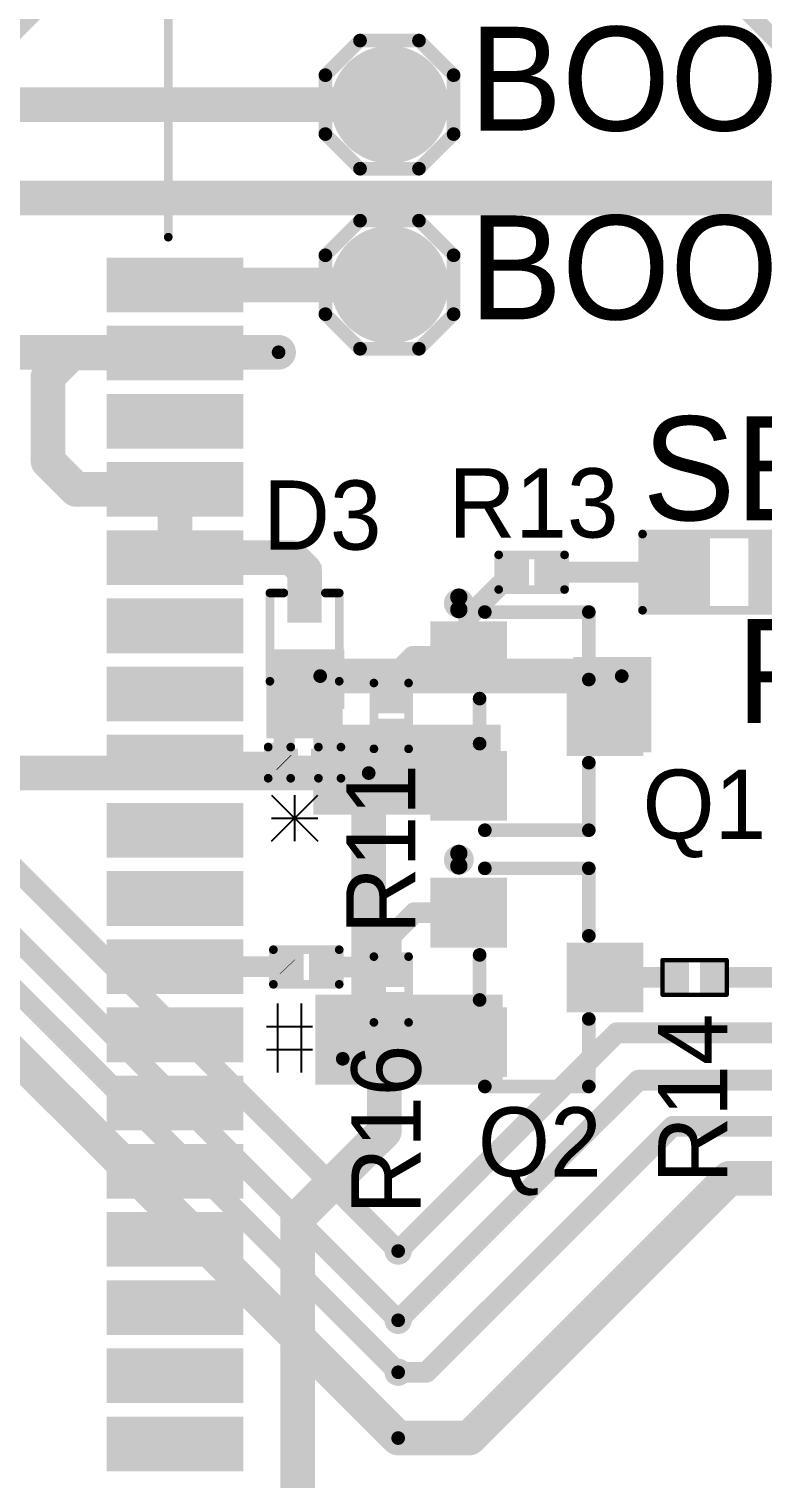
# Model space of a CAD drawing. Header units: millimetres. Extents: x 0.85 to 4.91, y 0.77 to 5.15.
# Drawn here: x 2.931 to 3.355, y 2.854 to 3.691 of the extents above; entities that cross this region are included whole.
import ezdxf

# ---------------------------------------------------------------- set-up
doc = ezdxf.new("R2010")
doc.units = ezdxf.units.MM
doc.header["$MEASUREMENT"] = 0
for name, color, linetype in [('BottomLayer', 5, 'Continuous'), ('MultiLayer', 9, 'Continuous'), ('TopLayer', 1, 'Continuous'), ('TopOverlay', 2, 'Continuous'), ('TopPaste', 8, 'Continuous'), ('TopSolder', 216, 'Continuous'), ('ViaHoleLayer', 16, 'Continuous')]:
    doc.layers.add(name, color=color, linetype=linetype)

# ---------------------------------------------------------------- blocks, each defined once
blk = doc.blocks.new('R___0201_3')
at = {"layer": 'TopLayer'}
for points in [[(-0.01614, -0.00728), (-0.00551, -0.00728), (-0.01614, 0.00728), (-0.00551, 0.00728)], [(0.00551, -0.00728), (0.01614, -0.00728), (0.00551, 0.00728), (0.01614, 0.00728)]]:
    blk.add_solid(points, dxfattribs=at)
at = {"layer": 'TopOverlay', "const_width": 0.0025}
for points in [[(-0.01844, -0.01), (-0.01844, 0.01)], [(-0.01844, 0.01), (0.01856, 0.01)], [(0.01856, -0.01), (0.01856, 0.01)], [(-0.01844, -0.01), (0.01856, -0.01)]]:
    blk.add_lwpolyline(points, dxfattribs=at)
at = {"layer": 'TopOverlay', "const_width": 0.00125}
for points in [[(-0.01907, 0.01, 1), (-0.01782, 0.01, 1)], [(-0.01907, 0.01, 1), (-0.01782, 0.01, 1)], [(0.01793, 0.01, 1), (0.01918, 0.01, 1)], [(0.01793, 0.01, 1), (0.01918, 0.01, 1)], [(-0.01907, -0.01, 1), (-0.01782, -0.01, 1)], [(-0.01907, -0.01, 1), (-0.01782, -0.01, 1)], [(0.01793, -0.01, 1), (0.01918, -0.01, 1)], [(0.01793, -0.01, 1), (0.01918, -0.01, 1)]]:
    blk.add_lwpolyline(points, format="xyb", close=True, dxfattribs=at)
at = {"layer": 'TopPaste'}
for points in [[(-0.01614, -0.00728), (-0.00551, -0.00728), (-0.01614, 0.00728), (-0.00551, 0.00728)], [(0.00551, -0.00728), (0.01614, -0.00728), (0.00551, 0.00728), (0.01614, 0.00728)]]:
    blk.add_solid(points, dxfattribs=at)
at = {"layer": 'TopSolder'}
for points in [[(-0.0185, -0.00965), (-0.00315, -0.00965), (-0.0185, 0.00965), (-0.00315, 0.00965)], [(0.00315, -0.00965), (0.0185, -0.00965), (0.00315, 0.00965), (0.0185, 0.00965)]]:
    blk.add_solid(points, dxfattribs=at)
blk = doc.blocks.new('S______B______15')
at = {"layer": 'TopLayer'}
for points in [[(-0.015, -0.0175), (-0.015, 0.0175), (-0.045, -0.0175), (-0.045, 0.0175)], [(0.045, -0.0175), (0.045, 0.0175), (0.015, -0.0175), (0.015, 0.0175)]]:
    blk.add_solid(points, dxfattribs=at)
at = {"layer": 'TopOverlay', "const_width": 0.005}
for points in [[(0.05, 0.022), (-0.05, 0.022)], [(-0.05, 0.022), (-0.05, -0.022)], [(0.05, 0.022), (0.05, -0.022)], [(0.05, -0.022), (-0.05, -0.022)]]:
    blk.add_lwpolyline(points, dxfattribs=at)
at = {"layer": 'TopOverlay', "const_width": 0.0025}
for points in [[(-0.05125, 0.022, 1), (-0.04875, 0.022, 1)], [(-0.05125, 0.022, 1), (-0.04875, 0.022, 1)], [(0.04875, 0.022, 1), (0.05125, 0.022, 1)], [(0.04875, 0.022, 1), (0.05125, 0.022, 1)], [(-0.05125, -0.022, 1), (-0.04875, -0.022, 1)], [(-0.05125, -0.022, 1), (-0.04875, -0.022, 1)], [(0.04875, -0.022, 1), (0.05125, -0.022, 1)], [(0.04875, -0.022, 1), (0.05125, -0.022, 1)]]:
    blk.add_lwpolyline(points, format="xyb", close=True, dxfattribs=at)
at = {"layer": 'TopPaste'}
for points in [[(-0.015, -0.0175), (-0.015, 0.0175), (-0.045, -0.0175), (-0.045, 0.0175)], [(0.045, -0.0175), (0.045, 0.0175), (0.015, -0.0175), (0.015, 0.0175)]]:
    blk.add_solid(points, dxfattribs=at)
at = {"layer": 'TopSolder'}
for points in [[(-0.011, -0.0215), (-0.011, 0.0215), (-0.049, -0.0215), (-0.049, 0.0215)], [(0.049, -0.0215), (0.049, 0.0215), (0.011, -0.0215), (0.011, 0.0215)]]:
    blk.add_solid(points, dxfattribs=at)
blk = doc.blocks.new('R___0201_40')
at = {"layer": 'TopLayer'}
for points in [[(-0.01614, -0.00728), (-0.00551, -0.00728), (-0.01614, 0.00728), (-0.00551, 0.00728)], [(0.00551, -0.00728), (0.01614, -0.00728), (0.00551, 0.00728), (0.01614, 0.00728)]]:
    blk.add_solid(points, dxfattribs=at)
at = {"layer": 'TopOverlay', "const_width": 0.005}
for points in [[(-0.019, 0.01), (0.019, 0.01)], [(-0.019, -0.01), (-0.019, 0.01)], [(0.019, -0.01), (0.019, 0.01)], [(-0.019, -0.01), (0.019, -0.01)]]:
    blk.add_lwpolyline(points, dxfattribs=at)
at = {"layer": 'TopOverlay', "const_width": 0.0025}
for points in [[(-0.02025, 0.01, 1), (-0.01775, 0.01, 1)], [(-0.02025, 0.01, 1), (-0.01775, 0.01, 1)], [(0.01775, 0.01, 1), (0.02025, 0.01, 1)], [(0.01775, 0.01, 1), (0.02025, 0.01, 1)], [(-0.02025, -0.01, 1), (-0.01775, -0.01, 1)], [(-0.02025, -0.01, 1), (-0.01775, -0.01, 1)], [(0.01775, -0.01, 1), (0.02025, -0.01, 1)], [(0.01775, -0.01, 1), (0.02025, -0.01, 1)]]:
    blk.add_lwpolyline(points, format="xyb", close=True, dxfattribs=at)
at = {"layer": 'TopPaste'}
for points in [[(-0.01614, -0.00728), (-0.00551, -0.00728), (-0.01614, 0.00728), (-0.00551, 0.00728)], [(0.00551, -0.00728), (0.01614, -0.00728), (0.00551, 0.00728), (0.01614, 0.00728)]]:
    blk.add_solid(points, dxfattribs=at)
at = {"layer": 'TopSolder'}
for points in [[(-0.02014, -0.01128), (-0.00151, -0.01128), (-0.02014, 0.01128), (-0.00151, 0.01128)], [(0.00151, -0.01128), (0.02014, -0.01128), (0.00151, 0.01128), (0.02014, 0.01128)]]:
    blk.add_solid(points, dxfattribs=at)
blk = doc.blocks.new('TEST_POINT_46')
at = {"layer": 'TopLayer', "const_width": 0.03}
blk.add_lwpolyline([(-0.015, 0, 1), (0.015, 0, 1)], format="xyb", close=True, dxfattribs=at)
at = {"layer": 'TopOverlay', "const_width": 0.00787}
for points in [[(-0.037, 0.017), (-0.017, 0.037)], [(-0.017, 0.037), (0.017, 0.037)], [(-0.017, 0.037), (0.017, 0.037)], [(0.017, 0.037), (0.037, 0.017)], [(-0.037, -0.017), (-0.037, 0.017)], [(0.037, -0.017), (0.037, 0.017)], [(-0.037, -0.017), (-0.017, -0.037)], [(0.017, -0.037), (0.037, -0.017)], [(-0.017, -0.037), (0.017, -0.037)], [(-0.017, -0.037), (0.017, -0.037)]]:
    blk.add_lwpolyline(points, dxfattribs=at)
at = {"layer": 'TopOverlay', "const_width": 0.00394}
for points in [[(-0.01897, 0.037, 1), (-0.01503, 0.037, 1)], [(-0.01897, 0.037, 1), (-0.01503, 0.037, 1)], [(-0.01897, 0.037, 1), (-0.01503, 0.037, 1)], [(0.01503, 0.037, 1), (0.01897, 0.037, 1)], [(0.01503, 0.037, 1), (0.01897, 0.037, 1)], [(0.01503, 0.037, 1), (0.01897, 0.037, 1)], [(-0.03897, 0.017, 1), (-0.03503, 0.017, 1)], [(-0.03897, 0.017, 1), (-0.03503, 0.017, 1)], [(0.03503, 0.017, 1), (0.03897, 0.017, 1)], [(0.03503, 0.017, 1), (0.03897, 0.017, 1)], [(-0.03897, -0.017, 1), (-0.03503, -0.017, 1)], [(-0.03897, -0.017, 1), (-0.03503, -0.017, 1)], [(0.03503, -0.017, 1), (0.03897, -0.017, 1)], [(0.03503, -0.017, 1), (0.03897, -0.017, 1)], [(-0.01897, -0.037, 1), (-0.01503, -0.037, 1)], [(-0.01897, -0.037, 1), (-0.01503, -0.037, 1)], [(-0.01897, -0.037, 1), (-0.01503, -0.037, 1)], [(0.01503, -0.037, 1), (0.01897, -0.037, 1)], [(0.01503, -0.037, 1), (0.01897, -0.037, 1)], [(0.01503, -0.037, 1), (0.01897, -0.037, 1)]]:
    blk.add_lwpolyline(points, format="xyb", close=True, dxfattribs=at)
at = {"layer": 'TopPaste', "const_width": 0.03}
blk.add_lwpolyline([(-0.015, 0, 1), (0.015, 0, 1)], format="xyb", close=True, dxfattribs=at)
at = {"layer": 'TopSolder', "const_width": 0.034}
blk.add_lwpolyline([(-0.017, 0, 1), (0.017, 0, 1)], format="xyb", close=True, dxfattribs=at)
blk = doc.blocks.new('TEST_POINT_47')
at = {"layer": 'TopLayer', "const_width": 0.03}
blk.add_lwpolyline([(-0.015, 0, 1), (0.015, 0, 1)], format="xyb", close=True, dxfattribs=at)
at = {"layer": 'TopOverlay', "const_width": 0.00787}
for points in [[(-0.037, 0.017), (-0.017, 0.037)], [(-0.017, 0.037), (0.017, 0.037)], [(-0.017, 0.037), (0.017, 0.037)], [(0.017, 0.037), (0.037, 0.017)], [(-0.037, -0.017), (-0.037, 0.017)], [(0.037, -0.017), (0.037, 0.017)], [(-0.037, -0.017), (-0.017, -0.037)], [(0.017, -0.037), (0.037, -0.017)], [(-0.017, -0.037), (0.017, -0.037)], [(-0.017, -0.037), (0.017, -0.037)]]:
    blk.add_lwpolyline(points, dxfattribs=at)
at = {"layer": 'TopOverlay', "const_width": 0.00394}
for points in [[(-0.01897, 0.037, 1), (-0.01503, 0.037, 1)], [(-0.01897, 0.037, 1), (-0.01503, 0.037, 1)], [(-0.01897, 0.037, 1), (-0.01503, 0.037, 1)], [(0.01503, 0.037, 1), (0.01897, 0.037, 1)], [(0.01503, 0.037, 1), (0.01897, 0.037, 1)], [(0.01503, 0.037, 1), (0.01897, 0.037, 1)], [(-0.03897, 0.017, 1), (-0.03503, 0.017, 1)], [(-0.03897, 0.017, 1), (-0.03503, 0.017, 1)], [(0.03503, 0.017, 1), (0.03897, 0.017, 1)], [(0.03503, 0.017, 1), (0.03897, 0.017, 1)], [(-0.03897, -0.017, 1), (-0.03503, -0.017, 1)], [(-0.03897, -0.017, 1), (-0.03503, -0.017, 1)], [(0.03503, -0.017, 1), (0.03897, -0.017, 1)], [(0.03503, -0.017, 1), (0.03897, -0.017, 1)], [(-0.01897, -0.037, 1), (-0.01503, -0.037, 1)], [(-0.01897, -0.037, 1), (-0.01503, -0.037, 1)], [(-0.01897, -0.037, 1), (-0.01503, -0.037, 1)], [(0.01503, -0.037, 1), (0.01897, -0.037, 1)], [(0.01503, -0.037, 1), (0.01897, -0.037, 1)], [(0.01503, -0.037, 1), (0.01897, -0.037, 1)]]:
    blk.add_lwpolyline(points, format="xyb", close=True, dxfattribs=at)
at = {"layer": 'TopPaste', "const_width": 0.03}
blk.add_lwpolyline([(-0.015, 0, 1), (0.015, 0, 1)], format="xyb", close=True, dxfattribs=at)
at = {"layer": 'TopSolder', "const_width": 0.034}
blk.add_lwpolyline([(-0.017, 0, 1), (0.017, 0, 1)], format="xyb", close=True, dxfattribs=at)
blk = doc.blocks.new('R___0201_111')
at = {"layer": 'TopLayer'}
for points in [[(-0.01614, -0.00728), (-0.00551, -0.00728), (-0.01614, 0.00728), (-0.00551, 0.00728)], [(0.00551, -0.00728), (0.01614, -0.00728), (0.00551, 0.00728), (0.01614, 0.00728)]]:
    blk.add_solid(points, dxfattribs=at)
at = {"layer": 'TopOverlay', "const_width": 0.005}
for points in [[(-0.019, -0.01), (-0.019, 0.01)], [(0.019, 0.01), (-0.019, 0.01)], [(0.019, -0.01), (0.019, 0.01)], [(0.019, -0.01), (-0.019, -0.01)]]:
    blk.add_lwpolyline(points, dxfattribs=at)
at = {"layer": 'TopOverlay', "const_width": 0.0025}
for points in [[(-0.02025, 0.01, 1), (-0.01775, 0.01, 1)], [(-0.02025, 0.01, 1), (-0.01775, 0.01, 1)], [(0.01775, 0.01, 1), (0.02025, 0.01, 1)], [(0.01775, 0.01, 1), (0.02025, 0.01, 1)], [(-0.02025, -0.01, 1), (-0.01775, -0.01, 1)], [(-0.02025, -0.01, 1), (-0.01775, -0.01, 1)], [(0.01775, -0.01, 1), (0.02025, -0.01, 1)], [(0.01775, -0.01, 1), (0.02025, -0.01, 1)]]:
    blk.add_lwpolyline(points, format="xyb", close=True, dxfattribs=at)
at = {"layer": 'TopPaste'}
for points in [[(-0.01614, -0.00728), (-0.00551, -0.00728), (-0.01614, 0.00728), (-0.00551, 0.00728)], [(0.00551, -0.00728), (0.01614, -0.00728), (0.00551, 0.00728), (0.01614, 0.00728)]]:
    blk.add_solid(points, dxfattribs=at)
at = {"layer": 'TopSolder'}
for points in [[(-0.02014, -0.01128), (-0.00151, -0.01128), (-0.02014, 0.01128), (-0.00151, 0.01128)], [(0.00151, -0.01128), (0.02014, -0.01128), (0.00151, 0.01128), (0.02014, 0.01128)]]:
    blk.add_solid(points, dxfattribs=at)
blk = doc.blocks.new('SOT_23_112')
at = {"layer": 'TopLayer'}
for points in [[(-0.01614, 0.02126), (0.01614, 0.02126), (-0.01614, 0.05748), (0.01614, 0.05748)], [(-0.05354, -0.05748), (-0.02126, -0.05748), (-0.05354, -0.02126), (-0.02126, -0.02126)], [(0.02126, -0.05748), (0.05354, -0.05748), (0.02126, -0.02126), (0.05354, -0.02126)]]:
    blk.add_solid(points, dxfattribs=at)
at = {"layer": 'TopOverlay', "const_width": 0.00787}
for points in [[(-0.024, 0.03), (-0.063, 0.03)], [(-0.063, -0.03), (-0.063, 0.03)], [(0.063, 0.03), (0.024, 0.03)], [(0.063, -0.03), (0.063, 0.03)], [(0.013, -0.033), (-0.013, -0.033)]]:
    blk.add_lwpolyline(points, dxfattribs=at)
at = {"layer": 'TopOverlay'}
for points, const_width in [([(-0.06497, 0.03, 1), (-0.06103, 0.03, 1)], 0.00394), ([(-0.06497, 0.03, 1), (-0.06103, 0.03, 1)], 0.00394), ([(-0.02597, 0.03, 1), (-0.02203, 0.03, 1)], 0.00394), ([(0.02203, 0.03, 1), (0.02597, 0.03, 1)], 0.00394), ([(0.06103, 0.03, 1), (0.06497, 0.03, 1)], 0.00394), ([(0.06103, 0.03, 1), (0.06497, 0.03, 1)], 0.00394), ([(-0.06497, -0.03, 1), (-0.06103, -0.03, 1)], 0.00394), ([(-0.01497, -0.033, 1), (-0.01103, -0.033, 1)], 0.00394), ([(0.01103, -0.033, 1), (0.01497, -0.033, 1)], 0.00394), ([(0.06103, -0.03, 1), (0.06497, -0.03, 1)], 0.00394), ([(-0.06439, -0.045, 1), (-0.07161, -0.045, 1)], 0.01), ([(-0.07411, -0.045, 1), (-0.06911, -0.045, 1)], 0.005), ([(-0.06689, -0.045, 1), (-0.06189, -0.045, 1)], 0.005)]:
    blk.add_lwpolyline(points, format="xyb", close=True, dxfattribs=dict(at, const_width=const_width))
at = {"layer": 'TopPaste'}
for points in [[(-0.01614, 0.02126), (0.01614, 0.02126), (-0.01614, 0.05748), (0.01614, 0.05748)], [(-0.05354, -0.05748), (-0.02126, -0.05748), (-0.05354, -0.02126), (-0.02126, -0.02126)], [(0.02126, -0.05748), (0.05354, -0.05748), (0.02126, -0.02126), (0.05354, -0.02126)]]:
    blk.add_solid(points, dxfattribs=at)
at = {"layer": 'TopSolder'}
for points in [[(-0.02014, 0.01726), (0.02014, 0.01726), (-0.02014, 0.06148), (0.02014, 0.06148)], [(-0.05754, -0.06148), (-0.01726, -0.06148), (-0.05754, -0.01726), (-0.01726, -0.01726)], [(0.01726, -0.06148), (0.05754, -0.06148), (0.01726, -0.01726), (0.05754, -0.01726)]]:
    blk.add_solid(points, dxfattribs=at)
blk = doc.blocks.new('SOD_523_119')
at = {"layer": 'TopLayer'}
for points in [[(-0.01378, 0.00591), (-0.03937, 0.00591), (-0.01378, -0.00591), (-0.03937, -0.00591)], [(0.03937, 0.00591), (0.01378, 0.00591), (0.03937, -0.00591), (0.01378, -0.00591)]]:
    blk.add_solid(points, dxfattribs=at)
at = {"layer": 'TopOverlay', "const_width": 0.005}
for points in [[(-0.024, 0.02), (0.027, 0.02)], [(0.027, 0.02), (0.027, 0.012)], [(0.027, -0.012), (0.027, -0.02)], [(-0.024, -0.02), (0.027, -0.02)]]:
    blk.add_lwpolyline(points, dxfattribs=at)
at = {"layer": 'TopOverlay', "const_width": 0.0025}
for points in [[(-0.02525, 0.02, 1), (-0.02275, 0.02, 1)], [(0.02575, 0.02, 1), (0.02825, 0.02, 1)], [(0.02575, 0.02, 1), (0.02825, 0.02, 1)], [(0.02575, 0.012, 1), (0.02825, 0.012, 1)], [(0.02575, -0.012, 1), (0.02825, -0.012, 1)], [(-0.02525, -0.02, 1), (-0.02275, -0.02, 1)], [(0.02575, -0.02, 1), (0.02825, -0.02, 1)], [(0.02575, -0.02, 1), (0.02825, -0.02, 1)]]:
    blk.add_lwpolyline(points, format="xyb", close=True, dxfattribs=at)
at = {"layer": 'TopOverlay'}
for points in [[(-0.057, 0.008), (-0.024, 0.008), (-0.057, 0.022), (-0.024, 0.022)], [(-0.057, -0.011), (-0.041, -0.011), (-0.057, 0.01), (-0.041, 0.01)], [(-0.057, -0.022), (-0.024, -0.022), (-0.057, -0.008), (-0.024, -0.008)]]:
    blk.add_solid(points, dxfattribs=at)
at = {"layer": 'TopPaste'}
for points in [[(-0.01378, 0.00591), (-0.03937, 0.00591), (-0.01378, -0.00591), (-0.03937, -0.00591)], [(0.03937, 0.00591), (0.01378, 0.00591), (0.03937, -0.00591), (0.01378, -0.00591)]]:
    blk.add_solid(points, dxfattribs=at)
at = {"layer": 'TopSolder'}
for points in [[(-0.00978, 0.00991), (-0.04337, 0.00991), (-0.00978, -0.00991), (-0.04337, -0.00991)], [(0.04337, 0.00991), (0.00978, 0.00991), (0.04337, -0.00991), (0.00978, -0.00991)]]:
    blk.add_solid(points, dxfattribs=at)
blk = doc.blocks.new('CAP_0201_120')
at = {"layer": 'TopLayer'}
for points in [[(-0.01772, -0.00591), (-0.00591, -0.00591), (-0.01772, 0.00591), (-0.00591, 0.00591)], [(0.00591, -0.00591), (0.01772, -0.00591), (0.00591, 0.00591), (0.01772, 0.00591)]]:
    blk.add_solid(points, dxfattribs=at)
at = {"layer": 'TopOverlay', "const_width": 0.005}
for points in [[(-0.021, -0.009), (-0.021, 0.009)], [(-0.021, 0.009), (-0.008, 0.009)], [(0.008, 0.009), (0.021, 0.009)], [(0.021, -0.009), (0.021, 0.009)], [(-0.021, -0.009), (-0.008, -0.009)], [(0.008, -0.009), (0.021, -0.009)]]:
    blk.add_lwpolyline(points, dxfattribs=at)
at = {"layer": 'TopOverlay', "const_width": 0.0025}
for points in [[(-0.02225, 0.009, 1), (-0.01975, 0.009, 1)], [(-0.02225, 0.009, 1), (-0.01975, 0.009, 1)], [(-0.00925, 0.009, 1), (-0.00675, 0.009, 1)], [(0.00675, 0.009, 1), (0.00925, 0.009, 1)], [(0.01975, 0.009, 1), (0.02225, 0.009, 1)], [(0.01975, 0.009, 1), (0.02225, 0.009, 1)], [(-0.02225, -0.009, 1), (-0.01975, -0.009, 1)], [(-0.02225, -0.009, 1), (-0.01975, -0.009, 1)], [(-0.00925, -0.009, 1), (-0.00675, -0.009, 1)], [(0.00675, -0.009, 1), (0.00925, -0.009, 1)], [(0.01975, -0.009, 1), (0.02225, -0.009, 1)], [(0.01975, -0.009, 1), (0.02225, -0.009, 1)]]:
    blk.add_lwpolyline(points, format="xyb", close=True, dxfattribs=at)
at = {"layer": 'TopPaste'}
for points in [[(-0.01772, -0.00591), (-0.00591, -0.00591), (-0.01772, 0.00591), (-0.00591, 0.00591)], [(0.00591, -0.00591), (0.01772, -0.00591), (0.00591, 0.00591), (0.01772, 0.00591)]]:
    blk.add_solid(points, dxfattribs=at)
at = {"layer": 'TopSolder'}
for points in [[(-0.01988, -0.00807), (-0.00374, -0.00807), (-0.01988, 0.00807), (-0.00374, 0.00807)], [(0.00374, -0.00807), (0.01988, -0.00807), (0.00374, 0.00807), (0.01988, 0.00807)]]:
    blk.add_solid(points, dxfattribs=at)
blk = doc.blocks.new('SIM7100AS2_10671_133')
at = {"layer": 'TopLayer'}
for points in [[(0.62992, 0.4252), (0.55906, 0.4252), (0.62992, 0.40157), (0.55906, 0.40157)], [(0.62992, 0.38583), (0.55906, 0.38583), (0.62992, 0.3622), (0.55906, 0.3622)], [(0.62992, 0.34646), (0.55906, 0.34646), (0.62992, 0.32283), (0.55906, 0.32283)], [(0.62992, 0.30709), (0.55906, 0.30709), (0.62992, 0.28346), (0.55906, 0.28346)], [(0.62992, 0.26772), (0.55906, 0.26772), (0.62992, 0.24409), (0.55906, 0.24409)], [(0.62992, 0.22835), (0.55906, 0.22835), (0.62992, 0.20472), (0.55906, 0.20472)], [(0.62992, 0.18898), (0.55906, 0.18898), (0.62992, 0.16535), (0.55906, 0.16535)], [(0.62992, 0.14961), (0.55906, 0.14961), (0.62992, 0.12598), (0.55906, 0.12598)], [(0.62992, 0.11024), (0.55906, 0.11024), (0.62992, 0.08661), (0.55906, 0.08661)], [(0.62992, 0.07087), (0.55906, 0.07087), (0.62992, 0.04724), (0.55906, 0.04724)], [(0.62992, 0.0315), (0.55906, 0.0315), (0.62992, 0.00787), (0.55906, 0.00787)], [(0.62992, -0.00787), (0.55906, -0.00787), (0.62992, -0.0315), (0.55906, -0.0315)], [(0.62992, -0.04724), (0.55906, -0.04724), (0.62992, -0.07087), (0.55906, -0.07087)], [(0.62992, -0.08661), (0.55906, -0.08661), (0.62992, -0.11024), (0.55906, -0.11024)], [(0.62992, -0.12598), (0.55906, -0.12598), (0.62992, -0.14961), (0.55906, -0.14961)], [(0.62992, -0.16535), (0.55906, -0.16535), (0.62992, -0.18898), (0.55906, -0.18898)], [(0.62992, -0.20472), (0.55906, -0.20472), (0.62992, -0.22835), (0.55906, -0.22835)], [(0.62992, -0.24409), (0.55906, -0.24409), (0.62992, -0.26772), (0.55906, -0.26772)]]:
    blk.add_solid(points, dxfattribs=at)
at = {"layer": 'TopOverlay', "const_width": 0.005}
blk.add_lwpolyline([(0.59055, 0.44094), (0.59055, 0.59055)], dxfattribs=at)
at = {"layer": 'TopOverlay', "const_width": 0.0025}
blk.add_lwpolyline([(0.5893, 0.44094, 1), (0.5918, 0.44094, 1)], format="xyb", close=True, dxfattribs=at)
at = {"layer": 'TopPaste'}
for points in [[(0.62992, 0.4252), (0.55906, 0.4252), (0.62992, 0.40157), (0.55906, 0.40157)], [(0.62992, 0.38583), (0.55906, 0.38583), (0.62992, 0.3622), (0.55906, 0.3622)], [(0.62992, 0.34646), (0.55906, 0.34646), (0.62992, 0.32283), (0.55906, 0.32283)], [(0.62992, 0.30709), (0.55906, 0.30709), (0.62992, 0.28346), (0.55906, 0.28346)], [(0.62992, 0.26772), (0.55906, 0.26772), (0.62992, 0.24409), (0.55906, 0.24409)], [(0.62992, 0.22835), (0.55906, 0.22835), (0.62992, 0.20472), (0.55906, 0.20472)], [(0.62992, 0.18898), (0.55906, 0.18898), (0.62992, 0.16535), (0.55906, 0.16535)], [(0.62992, 0.14961), (0.55906, 0.14961), (0.62992, 0.12598), (0.55906, 0.12598)], [(0.62992, 0.11024), (0.55906, 0.11024), (0.62992, 0.08661), (0.55906, 0.08661)], [(0.62992, 0.07087), (0.55906, 0.07087), (0.62992, 0.04724), (0.55906, 0.04724)], [(0.62992, 0.0315), (0.55906, 0.0315), (0.62992, 0.00787), (0.55906, 0.00787)], [(0.62992, -0.00787), (0.55906, -0.00787), (0.62992, -0.0315), (0.55906, -0.0315)], [(0.62992, -0.04724), (0.55906, -0.04724), (0.62992, -0.07087), (0.55906, -0.07087)], [(0.62992, -0.08661), (0.55906, -0.08661), (0.62992, -0.11024), (0.55906, -0.11024)], [(0.62992, -0.12598), (0.55906, -0.12598), (0.62992, -0.14961), (0.55906, -0.14961)], [(0.62992, -0.16535), (0.55906, -0.16535), (0.62992, -0.18898), (0.55906, -0.18898)], [(0.62992, -0.20472), (0.55906, -0.20472), (0.62992, -0.22835), (0.55906, -0.22835)], [(0.62992, -0.24409), (0.55906, -0.24409), (0.62992, -0.26772), (0.55906, -0.26772)]]:
    blk.add_solid(points, dxfattribs=at)
at = {"layer": 'TopSolder'}
for points in [[(0.63392, 0.4292), (0.55506, 0.4292), (0.63392, 0.39757), (0.55506, 0.39757)], [(0.63392, 0.38983), (0.55506, 0.38983), (0.63392, 0.3582), (0.55506, 0.3582)], [(0.63392, 0.35046), (0.55506, 0.35046), (0.63392, 0.31883), (0.55506, 0.31883)], [(0.63392, 0.31109), (0.55506, 0.31109), (0.63392, 0.27946), (0.55506, 0.27946)], [(0.63392, 0.27172), (0.55506, 0.27172), (0.63392, 0.24009), (0.55506, 0.24009)], [(0.63392, 0.23235), (0.55506, 0.23235), (0.63392, 0.20072), (0.55506, 0.20072)], [(0.63392, 0.19298), (0.55506, 0.19298), (0.63392, 0.16135), (0.55506, 0.16135)], [(0.63392, 0.15361), (0.55506, 0.15361), (0.63392, 0.12198), (0.55506, 0.12198)], [(0.63392, 0.11424), (0.55506, 0.11424), (0.63392, 0.08261), (0.55506, 0.08261)], [(0.63392, 0.07487), (0.55506, 0.07487), (0.63392, 0.04324), (0.55506, 0.04324)], [(0.63392, 0.0355), (0.55506, 0.0355), (0.63392, 0.00387), (0.55506, 0.00387)], [(0.63392, -0.00387), (0.55506, -0.00387), (0.63392, -0.0355), (0.55506, -0.0355)], [(0.63392, -0.04324), (0.55506, -0.04324), (0.63392, -0.07487), (0.55506, -0.07487)], [(0.63392, -0.08261), (0.55506, -0.08261), (0.63392, -0.11424), (0.55506, -0.11424)], [(0.63392, -0.12198), (0.55506, -0.12198), (0.63392, -0.15361), (0.55506, -0.15361)], [(0.63392, -0.16135), (0.55506, -0.16135), (0.63392, -0.19298), (0.55506, -0.19298)], [(0.63392, -0.20072), (0.55506, -0.20072), (0.63392, -0.23235), (0.55506, -0.23235)], [(0.63392, -0.24009), (0.55506, -0.24009), (0.63392, -0.27172), (0.55506, -0.27172)]]:
    blk.add_solid(points, dxfattribs=at)
blk = doc.blocks.new('R___0201_190')
at = {"layer": 'TopLayer'}
for points in [[(-0.01614, -0.00728), (-0.00551, -0.00728), (-0.01614, 0.00728), (-0.00551, 0.00728)], [(0.00551, -0.00728), (0.01614, -0.00728), (0.00551, 0.00728), (0.01614, 0.00728)]]:
    blk.add_solid(points, dxfattribs=at)
at = {"layer": 'TopOverlay', "const_width": 0.005}
for points in [[(-0.019, -0.01), (-0.019, 0.01)], [(0.019, 0.01), (-0.019, 0.01)], [(0.019, -0.01), (0.019, 0.01)], [(0.019, -0.01), (-0.019, -0.01)]]:
    blk.add_lwpolyline(points, dxfattribs=at)
at = {"layer": 'TopOverlay', "const_width": 0.0025}
for points in [[(-0.02025, 0.01, 1), (-0.01775, 0.01, 1)], [(-0.02025, 0.01, 1), (-0.01775, 0.01, 1)], [(0.01775, 0.01, 1), (0.02025, 0.01, 1)], [(0.01775, 0.01, 1), (0.02025, 0.01, 1)], [(-0.02025, -0.01, 1), (-0.01775, -0.01, 1)], [(-0.02025, -0.01, 1), (-0.01775, -0.01, 1)], [(0.01775, -0.01, 1), (0.02025, -0.01, 1)], [(0.01775, -0.01, 1), (0.02025, -0.01, 1)]]:
    blk.add_lwpolyline(points, format="xyb", close=True, dxfattribs=at)
at = {"layer": 'TopPaste'}
for points in [[(-0.01614, -0.00728), (-0.00551, -0.00728), (-0.01614, 0.00728), (-0.00551, 0.00728)], [(0.00551, -0.00728), (0.01614, -0.00728), (0.00551, 0.00728), (0.01614, 0.00728)]]:
    blk.add_solid(points, dxfattribs=at)
at = {"layer": 'TopSolder'}
for points in [[(-0.02014, -0.01128), (-0.00151, -0.01128), (-0.02014, 0.01128), (-0.00151, 0.01128)], [(0.00151, -0.01128), (0.02014, -0.01128), (0.00151, 0.01128), (0.02014, 0.01128)]]:
    blk.add_solid(points, dxfattribs=at)
blk = doc.blocks.new('R___0201_191')
at = {"layer": 'TopLayer'}
for points in [[(-0.01614, -0.00728), (-0.00551, -0.00728), (-0.01614, 0.00728), (-0.00551, 0.00728)], [(0.00551, -0.00728), (0.01614, -0.00728), (0.00551, 0.00728), (0.01614, 0.00728)]]:
    blk.add_solid(points, dxfattribs=at)
at = {"layer": 'TopOverlay', "const_width": 0.005}
for points in [[(-0.019, 0.01), (-0.019, -0.01)], [(0.019, 0.01), (-0.019, 0.01)], [(0.019, 0.01), (0.019, -0.01)], [(0.019, -0.01), (-0.019, -0.01)]]:
    blk.add_lwpolyline(points, dxfattribs=at)
at = {"layer": 'TopOverlay', "const_width": 0.0025}
for points in [[(-0.02025, 0.01, 1), (-0.01775, 0.01, 1)], [(-0.02025, 0.01, 1), (-0.01775, 0.01, 1)], [(0.01775, 0.01, 1), (0.02025, 0.01, 1)], [(0.01775, 0.01, 1), (0.02025, 0.01, 1)], [(-0.02025, -0.01, 1), (-0.01775, -0.01, 1)], [(-0.02025, -0.01, 1), (-0.01775, -0.01, 1)], [(0.01775, -0.01, 1), (0.02025, -0.01, 1)], [(0.01775, -0.01, 1), (0.02025, -0.01, 1)]]:
    blk.add_lwpolyline(points, format="xyb", close=True, dxfattribs=at)
at = {"layer": 'TopPaste'}
for points in [[(-0.01614, -0.00728), (-0.00551, -0.00728), (-0.01614, 0.00728), (-0.00551, 0.00728)], [(0.00551, -0.00728), (0.01614, -0.00728), (0.00551, 0.00728), (0.01614, 0.00728)]]:
    blk.add_solid(points, dxfattribs=at)
at = {"layer": 'TopSolder'}
for points in [[(-0.02014, -0.01128), (-0.00151, -0.01128), (-0.02014, 0.01128), (-0.00151, 0.01128)], [(0.00151, -0.01128), (0.02014, -0.01128), (0.00151, 0.01128), (0.02014, 0.01128)]]:
    blk.add_solid(points, dxfattribs=at)
blk = doc.blocks.new('SOT_23_201')
at = {"layer": 'TopLayer'}
for points in [[(-0.01614, 0.02126), (0.01614, 0.02126), (-0.01614, 0.05748), (0.01614, 0.05748)], [(-0.05354, -0.05748), (-0.02126, -0.05748), (-0.05354, -0.02126), (-0.02126, -0.02126)], [(0.02126, -0.05748), (0.05354, -0.05748), (0.02126, -0.02126), (0.05354, -0.02126)]]:
    blk.add_solid(points, dxfattribs=at)
at = {"layer": 'TopOverlay', "const_width": 0.00787}
for points in [[(-0.063, -0.03), (-0.063, 0.03)], [(-0.024, 0.03), (-0.063, 0.03)], [(0.063, 0.03), (0.024, 0.03)], [(0.063, -0.03), (0.063, 0.03)], [(0.013, -0.033), (-0.013, -0.033)]]:
    blk.add_lwpolyline(points, dxfattribs=at)
at = {"layer": 'TopOverlay'}
for points, const_width in [([(-0.06497, 0.03, 1), (-0.06103, 0.03, 1)], 0.00394), ([(-0.06497, 0.03, 1), (-0.06103, 0.03, 1)], 0.00394), ([(-0.02597, 0.03, 1), (-0.02203, 0.03, 1)], 0.00394), ([(0.02203, 0.03, 1), (0.02597, 0.03, 1)], 0.00394), ([(0.06103, 0.03, 1), (0.06497, 0.03, 1)], 0.00394), ([(0.06103, 0.03, 1), (0.06497, 0.03, 1)], 0.00394), ([(-0.06497, -0.03, 1), (-0.06103, -0.03, 1)], 0.00394), ([(-0.01497, -0.033, 1), (-0.01103, -0.033, 1)], 0.00394), ([(0.01103, -0.033, 1), (0.01497, -0.033, 1)], 0.00394), ([(0.06103, -0.03, 1), (0.06497, -0.03, 1)], 0.00394), ([(-0.06439, -0.045, 1), (-0.07161, -0.045, 1)], 0.01), ([(-0.07411, -0.045, 1), (-0.06911, -0.045, 1)], 0.005), ([(-0.06689, -0.045, 1), (-0.06189, -0.045, 1)], 0.005)]:
    blk.add_lwpolyline(points, format="xyb", close=True, dxfattribs=dict(at, const_width=const_width))
at = {"layer": 'TopPaste'}
for points in [[(-0.01614, 0.02126), (0.01614, 0.02126), (-0.01614, 0.05748), (0.01614, 0.05748)], [(-0.05354, -0.05748), (-0.02126, -0.05748), (-0.05354, -0.02126), (-0.02126, -0.02126)], [(0.02126, -0.05748), (0.05354, -0.05748), (0.02126, -0.02126), (0.05354, -0.02126)]]:
    blk.add_solid(points, dxfattribs=at)
at = {"layer": 'TopSolder'}
for points in [[(-0.02014, 0.01726), (0.02014, 0.01726), (-0.02014, 0.06148), (0.02014, 0.06148)], [(-0.05754, -0.06148), (-0.01726, -0.06148), (-0.05754, -0.01726), (-0.01726, -0.01726)], [(0.01726, -0.06148), (0.05754, -0.06148), (0.01726, -0.01726), (0.05754, -0.01726)]]:
    blk.add_solid(points, dxfattribs=at)

msp = doc.modelspace()

# ---------------------------------------------------------------- linework, layer by layer
at = {"layer": 'BottomLayer'}
for points, const_width in [([(2.849, 3.504), (3.075, 3.504)], 0.02), ([(3.099, 3.317), (3.273, 3.317)], 0.02), ([(2.858, 3.261), (3.127, 3.261)], 0.02), ([(3.127, 3.111), (3.127, 3.261)], 0.02), ([(2.907, 3.222), (3.144, 2.985)], 0.012), ([(2.888, 3.201), (3.144, 2.945)], 0.012), ([(2.878, 3.181), (3.144, 2.915)], 0.012), ([(2.863, 3.158), (3.144, 2.877)], 0.02), ([(3.112, 3.096), (3.127, 3.111)], 0.02)]:
    msp.add_lwpolyline(points, dxfattribs=dict(at, const_width=const_width))
for points, const_width in [([(3.07, 3.504, 1), (3.08, 3.504, 1)], 0.01), ([(3.07106, 3.504, 1), (3.07894, 3.504, 1)], 0.00787), ([(3.094, 3.317, 1), (3.104, 3.317, 1)], 0.01), ([(3.09506, 3.317, 1), (3.10294, 3.317, 1)], 0.00787), ([(3.268, 3.317, 1), (3.278, 3.317, 1)], 0.01), ([(3.26906, 3.317, 1), (3.27694, 3.317, 1)], 0.00787), ([(3.122, 3.261, 1), (3.132, 3.261, 1)], 0.01), ([(3.122, 3.261, 1), (3.132, 3.261, 1)], 0.01), ([(3.12306, 3.261, 1), (3.13094, 3.261, 1)], 0.00787), ([(3.122, 3.111, 1), (3.132, 3.111, 1)], 0.01), ([(3.122, 3.111, 1), (3.132, 3.111, 1)], 0.01), ([(3.107, 3.096, 1), (3.117, 3.096, 1)], 0.01), ([(3.10806, 3.096, 1), (3.11594, 3.096, 1)], 0.00787), ([(3.14006, 2.985, 1), (3.14794, 2.985, 1)], 0.00787), ([(3.141, 2.985, 1), (3.147, 2.985, 1)], 0.006), ([(3.14006, 2.945, 1), (3.14794, 2.945, 1)], 0.00787), ([(3.141, 2.945, 1), (3.147, 2.945, 1)], 0.006), ([(3.14006, 2.915, 1), (3.14794, 2.915, 1)], 0.00787), ([(3.141, 2.915, 1), (3.147, 2.915, 1)], 0.006), ([(3.139, 2.877, 1), (3.149, 2.877, 1)], 0.01), ([(3.14006, 2.877, 1), (3.14794, 2.877, 1)], 0.00787)]:
    msp.add_lwpolyline(points, format="xyb", close=True, dxfattribs=dict(at, const_width=const_width))
at = {"layer": 'MultiLayer', "const_width": 0.00787}
for points in [[(3.07106, 3.504, 1), (3.07894, 3.504, 1)], [(3.09506, 3.317, 1), (3.10294, 3.317, 1)], [(3.26906, 3.317, 1), (3.27694, 3.317, 1)], [(3.12306, 3.261, 1), (3.13094, 3.261, 1)], [(3.10806, 3.096, 1), (3.11594, 3.096, 1)], [(3.14006, 2.985, 1), (3.14794, 2.985, 1)], [(3.14006, 2.945, 1), (3.14794, 2.945, 1)], [(3.14006, 2.915, 1), (3.14794, 2.915, 1)], [(3.14006, 2.877, 1), (3.14794, 2.877, 1)]]:
    msp.add_lwpolyline(points, format="xyb", close=True, dxfattribs=at)
at = {"layer": 'TopLayer'}
for points, const_width in [([(2.908, 3.674), (2.943, 3.709)], 0.01), ([(3.337, 3.709), (3.805, 3.241)], 0.01), ([(2.863, 3.647), (3.139, 3.647)], 0.02), ([(2.147, 3.593), (3.419, 3.593)], 0.02), ([(3.01528, 3.5429), (3.1389, 3.5429)], 0.02), ([(3.1389, 3.5429), (3.139, 3.543)], 0.02), ([(2.942, 3.49), (2.95553, 3.50353)], 0.02), ([(2.95553, 3.50353), (3.01528, 3.50353)], 0.02), ([(3.01528, 3.50353), (3.01576, 3.504)], 0.02), ([(3.01576, 3.504), (3.075, 3.504)], 0.02), ([(2.942, 3.441), (2.942, 3.49)], 0.02), ([(2.942, 3.441), (2.95821, 3.42479)], 0.02), ([(2.95821, 3.42479), (3.01528, 3.42479)], 0.02), ([(3.01528, 3.38542), (3.01528, 3.42479)], 0.02), ([(3.01528, 3.38542), (3.08258, 3.38542)], 0.02), ([(3.08258, 3.38542), (3.09, 3.378)], 0.02), ([(3.09, 3.36457), (3.09, 3.378)], 0.02), ([(3.18463, 3.35146), (3.21017, 3.377)], 0.012), ([(3.23183, 3.377), (3.305, 3.377)], 0.012), ([(3.18463, 3.3284), (3.18463, 3.35146)], 0.012), ([(3.14, 3.316), (3.1524, 3.3284)], 0.012), ([(3.1524, 3.3284), (3.18463, 3.3284)], 0.012), ([(3.14, 3.30483), (3.14, 3.316)], 0.012), ([(3.273, 3.30063), (3.273, 3.317)], 0.02), ([(3.07819, 3.30919), (3.08043, 3.31143)], 0.012), ([(3.07819, 3.267), (3.07819, 3.30919)], 0.012), ([(3.08043, 3.31143), (3.09, 3.31143)], 0.012), ([(3.26337, 3.291), (3.273, 3.30063)], 0.02), ([(3.01528, 3.26731), (3.07788, 3.26731)], 0.012), ([(3.07788, 3.26731), (3.07819, 3.267)], 0.012), ([(3.14, 3.167), (3.1534, 3.1804)], 0.012), ([(3.1534, 3.1804), (3.18463, 3.1804)], 0.012), ([(3.14, 3.14683), (3.14, 3.167)], 0.012), ([(3.01528, 3.1492), (3.07998, 3.1492)], 0.012), ([(3.07998, 3.1492), (3.08017, 3.149)], 0.012), ([(3.10183, 3.149), (3.13783, 3.149)], 0.012), ([(3.13783, 3.149), (3.14, 3.14683)], 0.012), ([(3.26337, 3.143), (3.30417, 3.143)], 0.012), ([(3.32583, 3.143), (3.998, 3.143)], 0.012), ([(3.14, 3.114), (3.14468, 3.10932)], 0.02), ([(3.144, 2.985), (3.27, 3.111)], 0.012), ([(3.27, 3.111), (3.76, 3.111)], 0.012), ([(3.136, 3.054), (3.136, 3.10064)], 0.02), ([(3.144, 2.945), (3.28265, 3.08365)], 0.012), ([(3.28265, 3.08365), (3.785, 3.08365)], 0.012), ([(3.086, 3.004), (3.136, 3.054)], 0.02), ([(3.16029, 2.915), (3.30229, 3.057)], 0.012), ([(3.30229, 3.057), (3.813, 3.057)], 0.012), ([(3.185, 2.877), (3.335, 3.027)], 0.02), ([(3.335, 3.027), (3.848, 3.027)], 0.02), ([(3.086, 2.81717), (3.086, 3.004)], 0.02), ([(3.144, 2.915), (3.16029, 2.915)], 0.012), ([(3.144, 2.877), (3.185, 2.877)], 0.02)]:
    msp.add_lwpolyline(points, dxfattribs=dict(at, const_width=const_width))
for points, const_width in [([(3.134, 3.647, 1), (3.144, 3.647, 1)], 0.01), ([(3.01028, 3.5429, 1), (3.02028, 3.5429, 1)], 0.01), ([(3.1339, 3.5429, 1), (3.1439, 3.5429, 1)], 0.01), ([(3.1339, 3.5429, 1), (3.1439, 3.5429, 1)], 0.01), ([(3.134, 3.543, 1), (3.144, 3.543, 1)], 0.01), ([(2.95053, 3.50353, 1), (2.96053, 3.50353, 1)], 0.01), ([(2.95053, 3.50353, 1), (2.96053, 3.50353, 1)], 0.01), ([(3.01028, 3.50353, 1), (3.02028, 3.50353, 1)], 0.01), ([(3.01028, 3.50353, 1), (3.02028, 3.50353, 1)], 0.01), ([(3.01076, 3.504, 1), (3.02076, 3.504, 1)], 0.01), ([(3.01076, 3.504, 1), (3.02076, 3.504, 1)], 0.01), ([(3.07, 3.504, 1), (3.08, 3.504, 1)], 0.01), ([(3.07106, 3.504, 1), (3.07894, 3.504, 1)], 0.00787), ([(2.937, 3.49, 1), (2.947, 3.49, 1)], 0.01), ([(2.937, 3.49, 1), (2.947, 3.49, 1)], 0.01), ([(2.937, 3.441, 1), (2.947, 3.441, 1)], 0.01), ([(2.937, 3.441, 1), (2.947, 3.441, 1)], 0.01), ([(2.95321, 3.42479, 1), (2.96321, 3.42479, 1)], 0.01), ([(2.95321, 3.42479, 1), (2.96321, 3.42479, 1)], 0.01), ([(3.01028, 3.42479, 1), (3.02028, 3.42479, 1)], 0.01), ([(3.01028, 3.42479, 1), (3.02028, 3.42479, 1)], 0.01), ([(3.01028, 3.38542, 1), (3.02028, 3.38542, 1)], 0.01), ([(3.01028, 3.38542, 1), (3.02028, 3.38542, 1)], 0.01), ([(3.07758, 3.38542, 1), (3.08758, 3.38542, 1)], 0.01), ([(3.07758, 3.38542, 1), (3.08758, 3.38542, 1)], 0.01), ([(3.085, 3.378, 1), (3.095, 3.378, 1)], 0.01), ([(3.085, 3.378, 1), (3.095, 3.378, 1)], 0.01), ([(3.20717, 3.377, 1), (3.21317, 3.377, 1)], 0.006), ([(3.22883, 3.377, 1), (3.23483, 3.377, 1)], 0.006), ([(3.302, 3.377, 1), (3.308, 3.377, 1)], 0.006), ([(3.085, 3.36457, 1), (3.095, 3.36457, 1)], 0.01), ([(3.18163, 3.35146, 1), (3.18763, 3.35146, 1)], 0.006), ([(3.18163, 3.35146, 1), (3.18763, 3.35146, 1)], 0.006), ([(3.1494, 3.3284, 1), (3.1554, 3.3284, 1)], 0.006), ([(3.1494, 3.3284, 1), (3.1554, 3.3284, 1)], 0.006), ([(3.18163, 3.3284, 1), (3.18763, 3.3284, 1)], 0.006), ([(3.18163, 3.3284, 1), (3.18763, 3.3284, 1)], 0.006), ([(3.09506, 3.317, 1), (3.10294, 3.317, 1)], 0.00787), ([(3.137, 3.316, 1), (3.143, 3.316, 1)], 0.006), ([(3.137, 3.316, 1), (3.143, 3.316, 1)], 0.006), ([(3.268, 3.317, 1), (3.278, 3.317, 1)], 0.01), ([(3.26906, 3.317, 1), (3.27694, 3.317, 1)], 0.00787), ([(3.07519, 3.30919, 1), (3.08119, 3.30919, 1)], 0.006), ([(3.07519, 3.30919, 1), (3.08119, 3.30919, 1)], 0.006), ([(3.07743, 3.31143, 1), (3.08343, 3.31143, 1)], 0.006), ([(3.07743, 3.31143, 1), (3.08343, 3.31143, 1)], 0.006), ([(3.087, 3.31143, 1), (3.093, 3.31143, 1)], 0.006), ([(3.137, 3.30483, 1), (3.143, 3.30483, 1)], 0.006), ([(3.268, 3.30063, 1), (3.278, 3.30063, 1)], 0.01), ([(3.268, 3.30063, 1), (3.278, 3.30063, 1)], 0.01), ([(3.25837, 3.291, 1), (3.26837, 3.291, 1)], 0.01), ([(3.01228, 3.26731, 1), (3.01828, 3.26731, 1)], 0.006), ([(3.07488, 3.26731, 1), (3.08088, 3.26731, 1)], 0.006), ([(3.07488, 3.26731, 1), (3.08088, 3.26731, 1)], 0.006), ([(3.07519, 3.267, 1), (3.08119, 3.267, 1)], 0.006), ([(3.07519, 3.267, 1), (3.08119, 3.267, 1)], 0.006), ([(3.12306, 3.261, 1), (3.13094, 3.261, 1)], 0.00787), ([(3.1504, 3.1804, 1), (3.1564, 3.1804, 1)], 0.006), ([(3.1504, 3.1804, 1), (3.1564, 3.1804, 1)], 0.006), ([(3.18163, 3.1804, 1), (3.18763, 3.1804, 1)], 0.006), ([(3.137, 3.167, 1), (3.143, 3.167, 1)], 0.006), ([(3.137, 3.167, 1), (3.143, 3.167, 1)], 0.006), ([(3.01228, 3.1492, 1), (3.01828, 3.1492, 1)], 0.006), ([(3.07698, 3.1492, 1), (3.08298, 3.1492, 1)], 0.006), ([(3.07698, 3.1492, 1), (3.08298, 3.1492, 1)], 0.006), ([(3.07717, 3.149, 1), (3.08317, 3.149, 1)], 0.006), ([(3.09883, 3.149, 1), (3.10483, 3.149, 1)], 0.006), ([(3.13483, 3.149, 1), (3.14083, 3.149, 1)], 0.006), ([(3.13483, 3.149, 1), (3.14083, 3.149, 1)], 0.006), ([(3.137, 3.14683, 1), (3.143, 3.14683, 1)], 0.006), ([(3.137, 3.14683, 1), (3.143, 3.14683, 1)], 0.006), ([(3.26037, 3.143, 1), (3.26637, 3.143, 1)], 0.006), ([(3.30117, 3.143, 1), (3.30717, 3.143, 1)], 0.006), ([(3.32283, 3.143, 1), (3.32883, 3.143, 1)], 0.006), ([(3.135, 3.114, 1), (3.145, 3.114, 1)], 0.01), ([(3.13968, 3.10932, 1), (3.14968, 3.10932, 1)], 0.01), ([(3.267, 3.111, 1), (3.273, 3.111, 1)], 0.006), ([(3.267, 3.111, 1), (3.273, 3.111, 1)], 0.006), ([(3.131, 3.10064, 1), (3.141, 3.10064, 1)], 0.01), ([(3.10806, 3.096, 1), (3.11594, 3.096, 1)], 0.00787), ([(3.27965, 3.08365, 1), (3.28565, 3.08365, 1)], 0.006), ([(3.27965, 3.08365, 1), (3.28565, 3.08365, 1)], 0.006), ([(3.131, 3.054, 1), (3.141, 3.054, 1)], 0.01), ([(3.131, 3.054, 1), (3.141, 3.054, 1)], 0.01), ([(3.29929, 3.057, 1), (3.30529, 3.057, 1)], 0.006), ([(3.29929, 3.057, 1), (3.30529, 3.057, 1)], 0.006), ([(3.33, 3.027, 1), (3.34, 3.027, 1)], 0.01), ([(3.33, 3.027, 1), (3.34, 3.027, 1)], 0.01), ([(3.081, 3.004, 1), (3.091, 3.004, 1)], 0.01), ([(3.081, 3.004, 1), (3.091, 3.004, 1)], 0.01), ([(3.14006, 2.985, 1), (3.14794, 2.985, 1)], 0.00787), ([(3.141, 2.985, 1), (3.147, 2.985, 1)], 0.006), ([(3.14006, 2.945, 1), (3.14794, 2.945, 1)], 0.00787), ([(3.141, 2.945, 1), (3.147, 2.945, 1)], 0.006), ([(3.14006, 2.915, 1), (3.14794, 2.915, 1)], 0.00787), ([(3.141, 2.915, 1), (3.147, 2.915, 1)], 0.006), ([(3.15729, 2.915, 1), (3.16329, 2.915, 1)], 0.006), ([(3.15729, 2.915, 1), (3.16329, 2.915, 1)], 0.006), ([(3.139, 2.877, 1), (3.149, 2.877, 1)], 0.01), ([(3.18, 2.877, 1), (3.19, 2.877, 1)], 0.01), ([(3.18, 2.877, 1), (3.19, 2.877, 1)], 0.01), ([(3.14006, 2.877, 1), (3.14794, 2.877, 1)], 0.00787)]:
    msp.add_lwpolyline(points, format="xyb", close=True, dxfattribs=dict(at, const_width=const_width))
for points in [[(3.071, 3.298), (3.113, 3.298), (3.071, 3.3325), (3.113, 3.3325)], [(3.245, 3.273), (3.29, 3.273), (3.245, 3.328), (3.29, 3.328)], [(3.095, 3.237), (3.20319, 3.237), (3.095, 3.289), (3.20319, 3.289)], [(3.09619, 3.081), (3.20438, 3.081), (3.09619, 3.133), (3.20438, 3.133)]]:
    msp.add_solid(points, dxfattribs=at)
at = {"layer": 'TopOverlay'}
for p, q in [((3.071, 3.24832), (3.09766, 3.22166)), ((3.071, 3.22166), (3.09766, 3.24832)), ((3.08433, 3.22166), (3.08433, 3.24832)), ((3.071, 3.23499), (3.09766, 3.23499)), ((3.07466, 3.088), (3.07466, 3.12799)), ((3.08799, 3.12799), (3.08799, 3.088)), ((3.068, 3.11466), (3.08799, 3.11466)), ((3.08799, 3.11466), (3.09466, 3.11466)), ((3.068, 3.10133), (3.09466, 3.10133))]:
    msp.add_line(p, q, dxfattribs=at)
at = {"layer": 'ViaHoleLayer', "const_width": 0.00394}
for points in [[(3.07303, 3.504, 1), (3.07697, 3.504, 1)], [(3.09703, 3.317, 1), (3.10097, 3.317, 1)], [(3.27103, 3.317, 1), (3.27497, 3.317, 1)], [(3.12503, 3.261, 1), (3.12897, 3.261, 1)], [(3.11003, 3.096, 1), (3.11397, 3.096, 1)], [(3.14203, 2.985, 1), (3.14597, 2.985, 1)], [(3.14203, 2.945, 1), (3.14597, 2.945, 1)], [(3.14203, 2.915, 1), (3.14597, 2.915, 1)], [(3.14203, 2.877, 1), (3.14597, 2.877, 1)]]:
    msp.add_lwpolyline(points, format="xyb", close=True, dxfattribs=at)

# ---------------------------------------------------------------- block references
for name, p in [('SIM7100AS2_10671_133', (2.4208, 3.12951)), ('TEST_POINT_46', (3.139, 3.647)), ('TEST_POINT_47', (3.139, 3.543)), ('CAP_0201_120', (3.09, 3.267))]:
    msp.add_blockref(name, p)
for name, p, rotation in [('S______B______15', (3.335, 3.377), 180), ('R___0201_40', (3.221, 3.377), 360), ('SOD_523_119', (3.09, 3.338), 90), ('SOT_23_112', (3.224, 3.291), 270), ('R___0201_111', (3.14, 3.294), 270), ('SOT_23_201', (3.224, 3.143), 270), ('R___0201_191', (3.091, 3.149), 180), ('R___0201_190', (3.14, 3.136), 270), ('R___0201_3', (3.315, 3.143), 360)]:
    msp.add_blockref(name, p, dxfattribs=dict(rotation=rotation))

# ---------------------------------------------------------------- texts
at = {"layer": 'TopOverlay'}
for s, height, p in [('BOOT_CFG1', 0.06, (3.185, 3.632)), ('BOOT_CFG0', 0.06, (3.185, 3.523)), ('SB9', 0.06, (3.285, 3.407)), ('R13', 0.04, (3.173, 3.397)), ('D3', 0.04, (3.066, 3.39)), ('PWR_ON', 0.06, (3.339, 3.29)), ('Q1', 0.04, (3.285, 3.223)), ('Q2', 0.04, (3.19, 3.028))]:
    msp.add_text(s, height=height, dxfattribs=at).set_placement(p)
for s, p in [('R11', (3.154, 3.168)), ('R14', (3.334, 3.024)), ('R16', (3.157, 3.006))]:
    msp.add_text(s, height=0.04, rotation=90, dxfattribs=at).set_placement(p)

doc.saveas('drawing.dxf')
